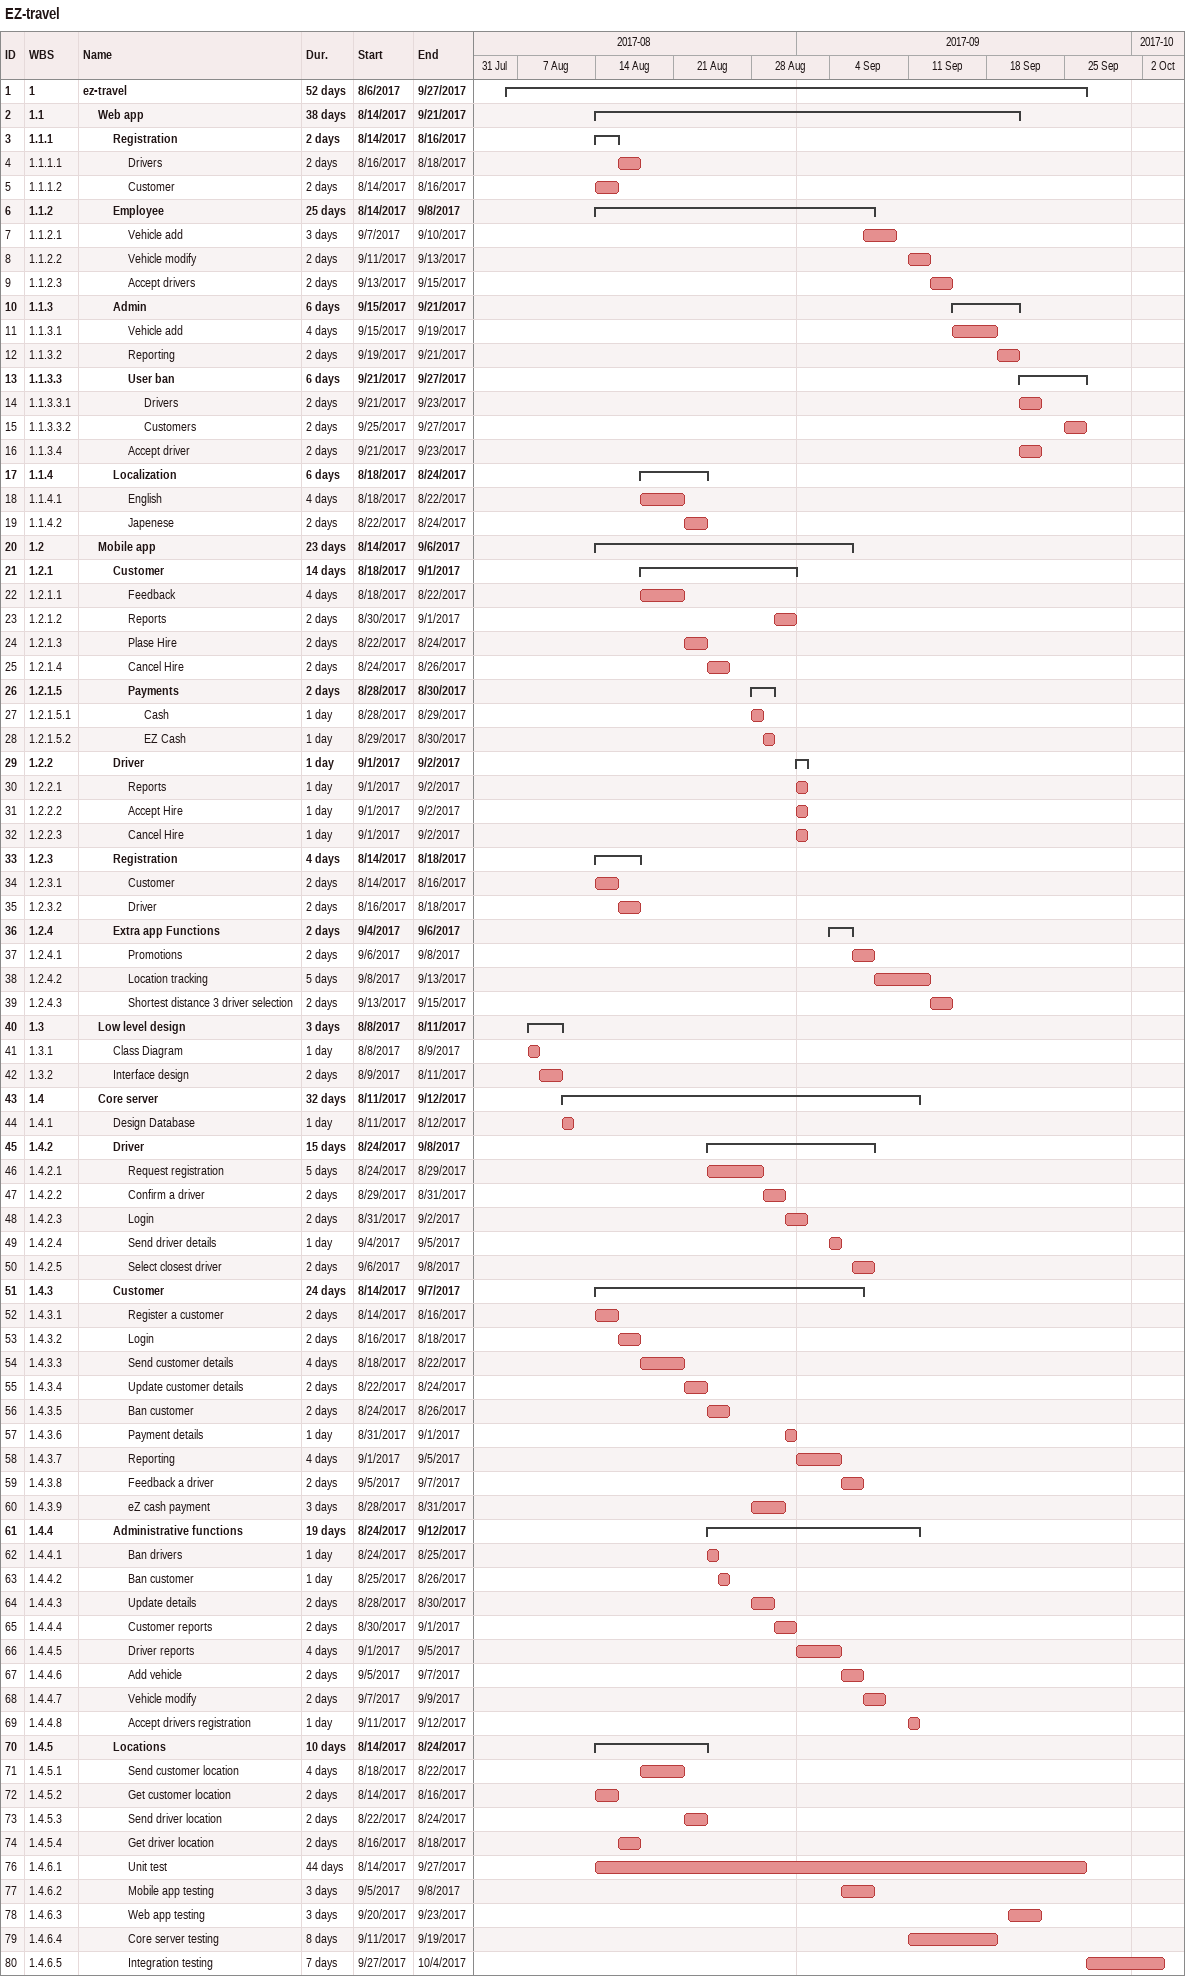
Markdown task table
EZ-travel

| ID | WBS | Task | Duration | Start | Finish |
|---|---|---|---|---|---|
| 1 | 1 | **ez-travel** | 52d | 2017-08-06 | 2017-09-27 |
| 2 | 1.1 | **Web app** | 38d | 2017-08-14 | 2017-09-21 |
| 3 | 1.1.1 | **Registration** | 2d | 2017-08-14 | 2017-08-16 |
| 4 | 1.1.1.1 | Drivers | 2d | 2017-08-16 | 2017-08-18 |
| 5 | 1.1.1.2 | Customer | 2d | 2017-08-14 | 2017-08-16 |
| 6 | 1.1.2 | **Employee** | 25d | 2017-08-14 | 2017-09-08 |
| 7 | 1.1.2.1 | Vehicle add | 3d | 2017-09-07 | 2017-09-10 |
| 8 | 1.1.2.2 | Vehicle modify | 2d | 2017-09-11 | 2017-09-13 |
| 9 | 1.1.2.3 | Accept drivers | 2d | 2017-09-13 | 2017-09-15 |
| 10 | 1.1.3 | **Admin** | 6d | 2017-09-15 | 2017-09-21 |
| 11 | 1.1.3.1 | Vehicle add | 4d | 2017-09-15 | 2017-09-19 |
| 12 | 1.1.3.2 | Reporting | 2d | 2017-09-19 | 2017-09-21 |
| 13 | 1.1.3.3 | **User ban** | 6d | 2017-09-21 | 2017-09-27 |
| 14 | 1.1.3.3.1 | Drivers | 2d | 2017-09-21 | 2017-09-23 |
| 15 | 1.1.3.3.2 | Customers | 2d | 2017-09-25 | 2017-09-27 |
| 16 | 1.1.3.4 | Accept driver | 2d | 2017-09-21 | 2017-09-23 |
| 17 | 1.1.4 | **Localization** | 6d | 2017-08-18 | 2017-08-24 |
| 18 | 1.1.4.1 | English | 4d | 2017-08-18 | 2017-08-22 |
| 19 | 1.1.4.2 | Japenese | 2d | 2017-08-22 | 2017-08-24 |
| 20 | 1.2 | **Mobile app** | 23d | 2017-08-14 | 2017-09-06 |
| 21 | 1.2.1 | **Customer** | 14d | 2017-08-18 | 2017-09-01 |
| 22 | 1.2.1.1 | Feedback | 4d | 2017-08-18 | 2017-08-22 |
| 23 | 1.2.1.2 | Reports | 2d | 2017-08-30 | 2017-09-01 |
| 24 | 1.2.1.3 | Plase Hire | 2d | 2017-08-22 | 2017-08-24 |
| 25 | 1.2.1.4 | Cancel Hire | 2d | 2017-08-24 | 2017-08-26 |
| 26 | 1.2.1.5 | **Payments** | 2d | 2017-08-28 | 2017-08-30 |
| 27 | 1.2.1.5.1 | Cash | 1d | 2017-08-28 | 2017-08-29 |
| 28 | 1.2.1.5.2 | EZ Cash | 1d | 2017-08-29 | 2017-08-30 |
| 29 | 1.2.2 | **Driver** | 1d | 2017-09-01 | 2017-09-02 |
| 30 | 1.2.2.1 | Reports | 1d | 2017-09-01 | 2017-09-02 |
| 31 | 1.2.2.2 | Accept Hire | 1d | 2017-09-01 | 2017-09-02 |
| 32 | 1.2.2.3 | Cancel Hire | 1d | 2017-09-01 | 2017-09-02 |
| 33 | 1.2.3 | **Registration** | 4d | 2017-08-14 | 2017-08-18 |
| 34 | 1.2.3.1 | Customer | 2d | 2017-08-14 | 2017-08-16 |
| 35 | 1.2.3.2 | Driver | 2d | 2017-08-16 | 2017-08-18 |
| 36 | 1.2.4 | **Extra app Functions** | 2d | 2017-09-04 | 2017-09-06 |
| 37 | 1.2.4.1 | Promotions | 2d | 2017-09-06 | 2017-09-08 |
| 38 | 1.2.4.2 | Location tracking | 5d | 2017-09-08 | 2017-09-13 |
| 39 | 1.2.4.3 | Shortest distance 3 driver selection | 2d | 2017-09-13 | 2017-09-15 |
| 40 | 1.3 | **Low level design** | 3d | 2017-08-08 | 2017-08-11 |
| 41 | 1.3.1 | Class Diagram | 1d | 2017-08-08 | 2017-08-09 |
| 42 | 1.3.2 | Interface design | 2d | 2017-08-09 | 2017-08-11 |
| 43 | 1.4 | **Core server** | 32d | 2017-08-11 | 2017-09-12 |
| 44 | 1.4.1 | Design Database | 1d | 2017-08-11 | 2017-08-12 |
| 45 | 1.4.2 | **Driver** | 15d | 2017-08-24 | 2017-09-08 |
| 46 | 1.4.2.1 | Request registration | 5d | 2017-08-24 | 2017-08-29 |
| 47 | 1.4.2.2 | Confirm a driver | 2d | 2017-08-29 | 2017-08-31 |
| 48 | 1.4.2.3 | Login | 2d | 2017-08-31 | 2017-09-02 |
| 49 | 1.4.2.4 | Send driver details | 1d | 2017-09-04 | 2017-09-05 |
| 50 | 1.4.2.5 | Select closest driver | 2d | 2017-09-06 | 2017-09-08 |
| 51 | 1.4.3 | **Customer** | 24d | 2017-08-14 | 2017-09-07 |
| 52 | 1.4.3.1 | Register a customer | 2d | 2017-08-14 | 2017-08-16 |
| 53 | 1.4.3.2 | Login | 2d | 2017-08-16 | 2017-08-18 |
| 54 | 1.4.3.3 | Send customer details | 4d | 2017-08-18 | 2017-08-22 |
| 55 | 1.4.3.4 | Update customer details | 2d | 2017-08-22 | 2017-08-24 |
| 56 | 1.4.3.5 | Ban customer | 2d | 2017-08-24 | 2017-08-26 |
| 57 | 1.4.3.6 | Payment details | 1d | 2017-08-31 | 2017-09-01 |
| 58 | 1.4.3.7 | Reporting | 4d | 2017-09-01 | 2017-09-05 |
| 59 | 1.4.3.8 | Feedback a driver | 2d | 2017-09-05 | 2017-09-07 |
| 60 | 1.4.3.9 | eZ cash payment | 3d | 2017-08-28 | 2017-08-31 |
| 61 | 1.4.4 | **Administrative functions** | 19d | 2017-08-24 | 2017-09-12 |
| 62 | 1.4.4.1 | Ban drivers | 1d | 2017-08-24 | 2017-08-25 |
| 63 | 1.4.4.2 | Ban customer | 1d | 2017-08-25 | 2017-08-26 |
| 64 | 1.4.4.3 | Update details | 2d | 2017-08-28 | 2017-08-30 |
| 65 | 1.4.4.4 | Customer reports | 2d | 2017-08-30 | 2017-09-01 |
| 66 | 1.4.4.5 | Driver reports | 4d | 2017-09-01 | 2017-09-05 |
| 67 | 1.4.4.6 | Add vehicle | 2d | 2017-09-05 | 2017-09-07 |
| 68 | 1.4.4.7 | Vehicle modify | 2d | 2017-09-07 | 2017-09-09 |
| 69 | 1.4.4.8 | Accept drivers registration | 1d | 2017-09-11 | 2017-09-12 |
| 70 | 1.4.5 | **Locations** | 10d | 2017-08-14 | 2017-08-24 |
| 71 | 1.4.5.1 | Send customer location | 4d | 2017-08-18 | 2017-08-22 |
| 72 | 1.4.5.2 | Get customer location | 2d | 2017-08-14 | 2017-08-16 |
| 73 | 1.4.5.3 | Send driver location | 2d | 2017-08-22 | 2017-08-24 |
| 74 | 1.4.5.4 | Get driver location | 2d | 2017-08-16 | 2017-08-18 |
| 76 | 1.4.6.1 | Unit test | 44d | 2017-08-14 | 2017-09-27 |
| 77 | 1.4.6.2 | Mobile app testing | 3d | 2017-09-05 | 2017-09-08 |
| 78 | 1.4.6.3 | Web app testing | 3d | 2017-09-20 | 2017-09-23 |
| 79 | 1.4.6.4 | Core server testing | 8d | 2017-09-11 | 2017-09-19 |
| 80 | 1.4.6.5 | Integration testing | 7d | 2017-09-27 | 2017-10-04 |
